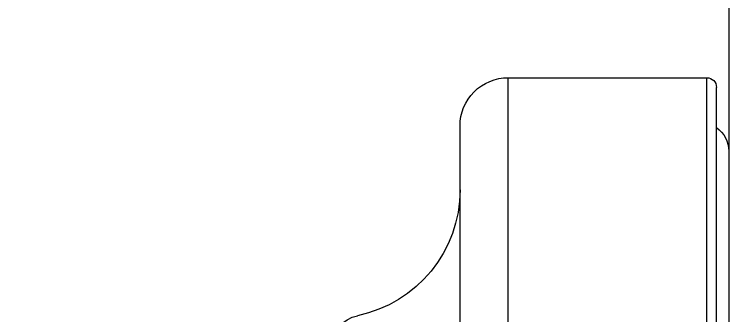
# Model space of a CAD drawing. Header units: inches. Extents: x 50354 to 53215, y -7830 to -6529.
# Drawn here: x 53092.705 to 53093.582, y -6814.542 to -6814.172 of the extents above; entities that cross this region are included whole.
import ezdxf

# ---------------------------------------------------------------- set-up
doc = ezdxf.new("R2010")
doc.units = ezdxf.units.IN
doc.header["$MEASUREMENT"] = 0
doc.layers.add('FUNITURE', color=7, linetype='Continuous', lineweight=15, true_color=0x7d7673)
doc.layers.add('wall', color=7, linetype='Continuous', lineweight=30)
doc.layers.add('XR_ID 1F_FUR$0$A-SANI-FIX', color=134, linetype='Continuous')

# ---------------------------------------------------------------- blocks, each defined once
blk = doc.blocks.new('XR_ID 1F_FUR$0$XR_1F FURN$0$A$C698E198A')
at = {"linetype": 'Continuous'}
for p, q in [((18.215, 0), (-18.215, 0)), ((-20.2, -0.38), (20.2, -0.38)), ((-20.5, -0.68), (20.5, -0.68)), ((20.5, -6.88), (20.5, -0.68)), ((-20.5, -6.88), (20.5, -6.88)), ((-19, -8.38), (19, -8.38))]:
    blk.add_line(p, q, dxfattribs=at)
for centre, radius, start, end in [((18.215, -0.89), 0.89, 35.0066, 90), ((20.2, -0.68), 0.3, 0, 90), ((19, -6.88), 1.5, 270, 0), ((17, -12.38), 4, 90, 168.463), ((12.101, -11.38), 1, 270, 348.463)]:
    blk.add_arc(centre, radius, start, end, dxfattribs=at)

msp = doc.modelspace()

# ---------------------------------------------------------------- linework, layer by layer
at = {"layer": 'FUNITURE', "ltscale": 5}
msp.add_lwpolyline([(53093.58219, -6783.97013), (53093.58219, -6822.55013), (53065.00219, -6822.55013), (53065.00219, -6830.05013), (53016.00219, -6830.05013), (53016.00219, -6783.97013)], close=True, dxfattribs=at)
at = {"layer": 'wall', "color": 3}
msp.add_lwpolyline([(53016.00219, -6783.97013), (53093.58219, -6783.97013), (53093.58219, -6822.55013), (53065.00219, -6822.55013), (53065.00219, -6830.05013), (53016.00219, -6830.05013), (53016.00219, -6812.41013)], dxfattribs=at)

# ---------------------------------------------------------------- block references
at = {"layer": 'XR_ID 1F_FUR$0$A-SANI-FIX', "lineweight": 30, "xscale": -0.0393700787, "yscale": 0.0393700787, "zscale": 0.0393700787, "rotation": 270}
msp.add_blockref('XR_ID 1F_FUR$0$XR_1F FURN$0$A$C698E198A', (53093.58219, -6815.05674), dxfattribs=at)

doc.saveas('drawing.dxf')
